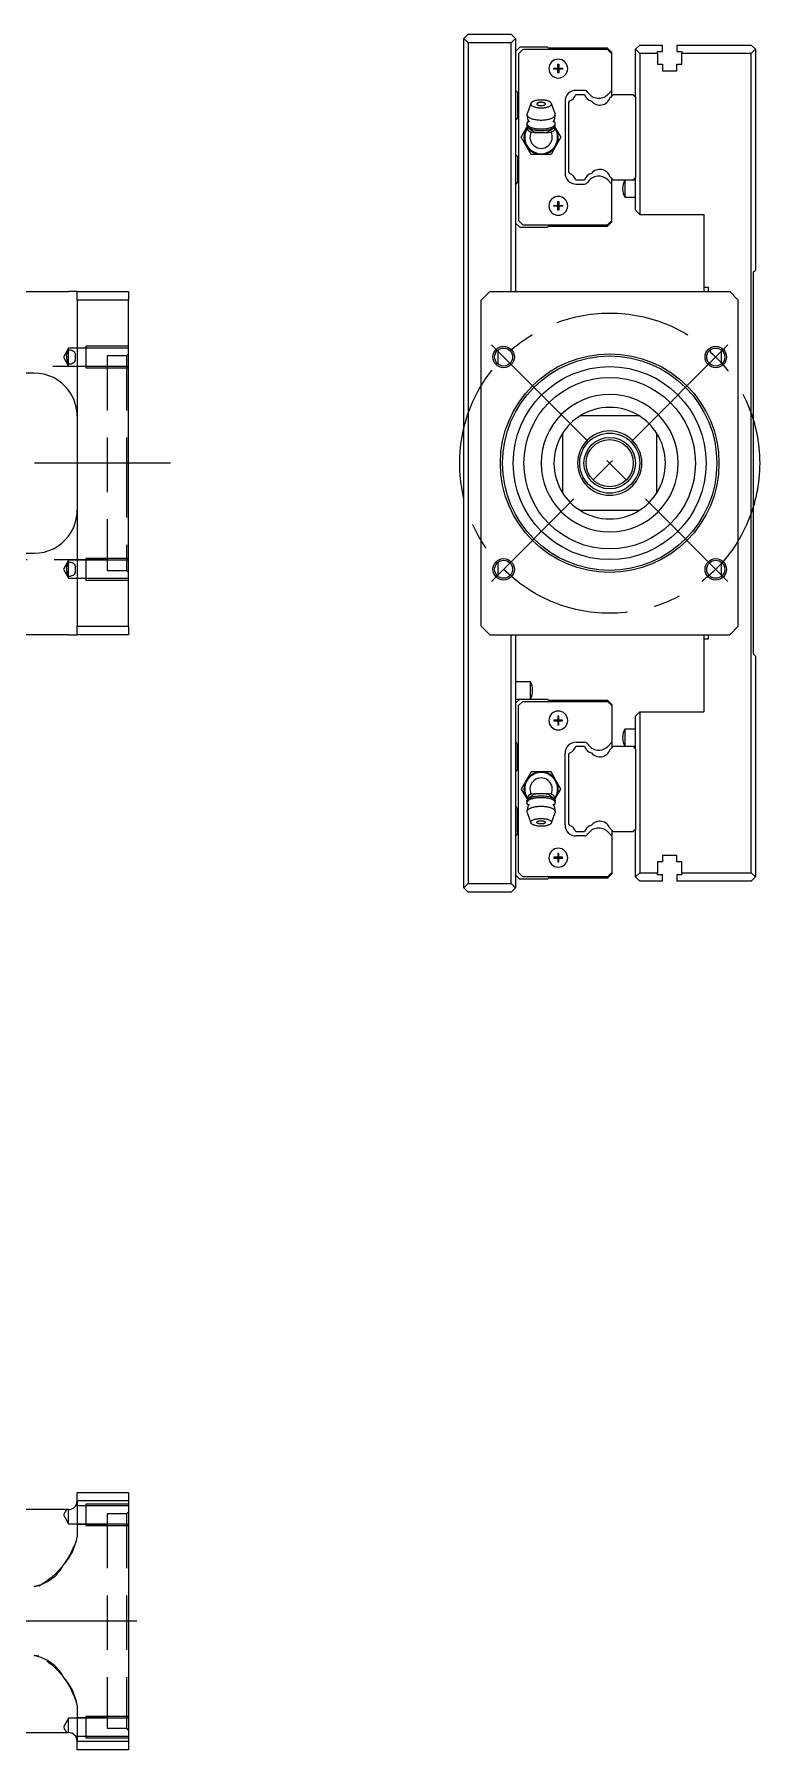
# Model space of a CAD drawing. Extents: x -11 to 1025, y -330 to 120.
# Drawn here: x 855.5 to 1024.8, y -300 to 100 of the extents above; entities that cross this region are included whole.
import ezdxf

# ---------------------------------------------------------------- set-up
doc = ezdxf.new("R2010")
doc.units = 0
doc.linetypes.add('CENTER', pattern=[50.8, 31.75, -6.35, 6.35, -6.35])
doc.linetypes.add('DASHED', pattern=[19.05, 12.7, -6.35])
doc.layers.get('0').update_dxf_attribs({"linetype": 'CONTINUOUS'})
doc.layers.add('CENTER', color=1, linetype='CENTER')

msp = doc.modelspace()

# ---------------------------------------------------------------- linework, layer by layer
at = {"color": 7, "linetype": 'CONTINUOUS'}
for p, q in [((956.76, 100), (955.76, 99)), ((956.76, 100), (966.76, 100)), ((967.76, 99), (966.76, 100)), ((955.76, 99), (956.76, 98)), ((955.76, -99), (955.76, 99)), ((966.76, 98), (956.76, 98)), ((956.76, 98), (956.76, -98)), ((966.76, 98), (967.76, 99)), ((966.76, 40), (966.76, 98)), ((967.76, 99), (967.76, 40)), ((968.76, 97), (967.76, 96)), ((969.46, 96.45), (968.46, 95.45)), ((975.26, 97), (968.76, 97)), ((989.26, 96.45), (969.46, 96.45)), ((975.51, 96.75), (975.26, 97)), ((989.26, 96.75), (975.51, 96.75)), ((990.26, 95.75), (989.26, 96.75)), ((990.26, 95.45), (989.26, 96.45)), ((995.76, 96.5), (996.76, 97.5)), ((995.76, 85.4), (995.76, 96.5)), ((996.76, 95.5), (995.76, 96.5)), ((996.76, 97.5), (1002.06, 97.5)), ((1000.91, 96), (1002.06, 96)), ((1000.91, 95.5), (1000.91, 96)), ((1002.06, 96), (1002.06, 97.5)), ((1005.46, 97.5), (1022.76, 97.5)), ((1005.46, 97.5), (1005.46, 96)), ((1005.46, 96), (1006.61, 96)), ((1006.61, 96), (1006.61, 95.5)), ((1022.76, 97.5), (1023.76, 96.5)), ((1023.76, 96.5), (1022.76, 95.5)), ((1023.76, 96.5), (1023.76, 45)), ((968.46, 95.45), (968.46, 56.55)), ((976.76, 92.1), (977.66, 92.1)), ((976.76, 91.9), (976.76, 92.1)), ((977.66, 92.1), (977.66, 93)), ((977.66, 93), (977.86, 93)), ((977.66, 92.1), (977.76, 92)), ((977.66, 91.9), (977.76, 92)), ((977.86, 92.1), (977.76, 92)), ((977.86, 91.9), (977.76, 92)), ((977.86, 93), (977.86, 92.1)), ((977.86, 92.1), (978.76, 92.1)), ((978.76, 92.1), (978.76, 91.9)), ((990.26, 95.45), (990.26, 95.75)), ((990.26, 86.92), (990.26, 95.45)), ((996.76, 95.5), (996.76, 58)), ((1000.91, 95.5), (996.76, 95.5)), ((1000.91, 95.5), (1000.91, 93)), ((1000.91, 93), (1002.06, 93)), ((1002.06, 93), (1002.06, 91.5)), ((1005.46, 91.5), (1005.46, 93)), ((1005.46, 93), (1006.61, 93)), ((1006.61, 93), (1006.61, 95.5)), ((1022.76, 95.5), (1006.61, 95.5)), ((1022.76, -95.5), (1022.76, 95.5)), ((977.66, 91.9), (976.76, 91.9)), ((977.66, 91), (977.66, 91.9)), ((977.86, 91), (977.66, 91)), ((978.76, 91.9), (977.86, 91.9)), ((977.86, 91.9), (977.86, 91)), ((1002.06, 91.5), (1005.46, 91.5)), ((967.76, 87), (968.26, 86.5)), ((968.26, 86.5), (968.26, 80.5)), ((971.45, 84.02), (971.41, 83.95)), ((971.51, 84.08), (971.45, 84.02)), ((971.57, 84.14), (971.51, 84.08)), ((971.65, 84.2), (971.57, 84.14)), ((971.74, 84.25), (971.65, 84.2)), ((971.83, 84.31), (971.74, 84.25)), ((971.94, 84.36), (971.83, 84.31)), ((972.06, 84.41), (971.94, 84.36)), ((972.18, 84.45), (972.06, 84.41)), ((972.32, 84.49), (972.18, 84.45)), ((972.46, 84.53), (972.32, 84.49)), ((972.61, 84.57), (972.46, 84.53)), ((972.76, 84.6), (972.61, 84.57)), ((972.92, 84.62), (972.76, 84.6)), ((973.08, 84.64), (972.92, 84.62)), ((972.99, 84.01), (972.94, 83.98)), ((973.05, 84.03), (972.99, 84.01)), ((973.12, 84.05), (973.05, 84.03)), ((973.25, 84.66), (973.08, 84.64)), ((973.19, 84.07), (973.12, 84.05)), ((973.26, 84.09), (973.19, 84.07)), ((973.42, 84.67), (973.25, 84.66)), ((973.34, 84.11), (973.26, 84.09)), ((973.42, 84.12), (973.34, 84.11)), ((973.59, 84.68), (973.42, 84.67)), ((973.5, 84.13), (973.42, 84.12)), ((973.59, 84.14), (973.5, 84.13)), ((973.76, 84.68), (973.59, 84.68)), ((973.67, 84.14), (973.59, 84.14)), ((973.76, 84.14), (973.67, 84.14)), ((973.93, 84.68), (973.76, 84.68)), ((973.85, 84.14), (973.76, 84.14)), ((973.93, 84.14), (973.85, 84.14)), ((974.1, 84.67), (973.93, 84.68)), ((974.02, 84.13), (973.93, 84.14)), ((974.1, 84.12), (974.02, 84.13)), ((974.27, 84.66), (974.1, 84.67)), ((974.18, 84.11), (974.1, 84.12)), ((974.26, 84.09), (974.18, 84.11)), ((974.33, 84.07), (974.26, 84.09)), ((974.44, 84.64), (974.27, 84.66)), ((974.4, 84.05), (974.33, 84.07)), ((974.47, 84.03), (974.4, 84.05)), ((974.6, 84.62), (974.44, 84.64)), ((974.53, 84.01), (974.47, 84.03)), ((974.58, 83.98), (974.53, 84.01)), ((974.76, 84.6), (974.6, 84.62)), ((974.91, 84.57), (974.76, 84.6)), ((975.06, 84.53), (974.91, 84.57)), ((975.2, 84.49), (975.06, 84.53)), ((975.34, 84.45), (975.2, 84.49)), ((975.46, 84.41), (975.34, 84.45)), ((975.58, 84.36), (975.46, 84.41)), ((975.69, 84.31), (975.58, 84.36)), ((975.78, 84.25), (975.69, 84.31)), ((975.87, 84.2), (975.78, 84.25)), ((975.95, 84.14), (975.87, 84.2)), ((976.01, 84.08), (975.95, 84.14)), ((976.07, 84.02), (976.01, 84.08)), ((976.11, 83.95), (976.07, 84.02)), ((979.33, 84.33), (979.33, 67.67)), ((980.26, 84.2), (980.42, 84.48)), ((980.26, 67.8), (980.26, 84.2)), ((981.82, 86), (983.9, 86)), ((983.84, 86.93), (981.93, 86.93)), ((990.26, 86.92), (989.3, 85.95)), ((989.81, 85.15), (990.26, 85.6)), ((990.26, 85.6), (990.26, 86.92)), ((990.26, 85.6), (990.66, 86)), ((990.66, 86), (995.16, 86)), ((995.16, 86), (995.76, 85.4)), ((995.76, 85.4), (995.76, 66.6)), ((968.26, 80.5), (967.76, 80)), ((970.49, 81.44), (970.46, 81.27)), ((970.46, 81.27), (970.47, 81.17)), ((970.47, 81.17), (970.5, 81.07)), ((971.38, 83.89), (970.49, 81.44)), ((970.5, 81.07), (970.55, 80.97)), ((970.55, 80.97), (970.62, 80.88)), ((970.62, 80.88), (970.71, 80.78)), ((970.71, 80.78), (970.82, 80.69)), ((970.82, 80.69), (970.95, 80.61)), ((970.95, 80.61), (971.09, 80.52)), ((971.09, 80.52), (971.25, 80.45)), ((971.25, 80.45), (971.43, 80.37)), ((971.38, 83.89), (971.36, 83.81)), ((971.36, 83.81), (971.36, 83.73)), ((971.36, 83.73), (971.38, 83.65)), ((971.41, 83.95), (971.38, 83.89)), ((971.38, 83.65), (971.41, 83.58)), ((971.41, 83.58), (971.46, 83.5)), ((971.43, 80.37), (971.62, 80.31)), ((971.46, 83.5), (971.53, 83.42)), ((971.53, 83.42), (971.61, 83.35)), ((971.61, 83.35), (971.71, 83.28)), ((971.62, 80.31), (971.82, 80.24)), ((971.71, 83.28), (971.82, 83.22)), ((971.82, 83.22), (971.95, 83.16)), ((971.82, 80.24), (972.04, 80.19)), ((971.95, 83.16), (972.09, 83.1)), ((972.04, 80.19), (972.26, 80.14)), ((972.09, 83.1), (972.24, 83.05)), ((972.24, 83.05), (972.41, 83)), ((972.26, 80.14), (972.5, 80.1)), ((972.41, 83), (972.58, 82.96)), ((972.5, 80.1), (972.74, 80.07)), ((972.58, 82.96), (972.77, 82.92)), ((972.74, 80.07), (972.99, 80.04)), ((972.78, 83.83), (972.76, 83.79)), ((972.76, 83.79), (972.76, 83.76)), ((972.76, 83.76), (972.76, 83.73)), ((972.76, 83.73), (972.78, 83.69)), ((972.77, 82.92), (972.96, 82.9)), ((972.79, 83.86), (972.78, 83.83)), ((972.78, 83.69), (972.79, 83.66)), ((972.82, 83.89), (972.79, 83.86)), ((972.79, 83.66), (972.82, 83.63)), ((972.85, 83.92), (972.82, 83.89)), ((972.82, 83.63), (972.85, 83.6)), ((972.89, 83.95), (972.85, 83.92)), ((972.85, 83.6), (972.89, 83.57)), ((972.94, 83.98), (972.89, 83.95)), ((972.89, 83.57), (972.94, 83.54)), ((972.94, 83.54), (972.99, 83.51)), ((972.96, 82.9), (973.15, 82.87)), ((972.99, 83.51), (973.05, 83.49)), ((972.99, 80.04), (973.24, 80.02)), ((973.05, 83.49), (973.12, 83.47)), ((973.12, 83.47), (973.19, 83.45)), ((973.15, 82.87), (973.35, 82.86)), ((973.19, 83.45), (973.26, 83.43)), ((973.24, 80.02), (973.5, 80.01)), ((973.26, 83.43), (973.34, 83.41)), ((973.34, 83.41), (973.42, 83.4)), ((973.35, 82.86), (973.56, 82.85)), ((973.42, 83.4), (973.5, 83.39)), ((973.5, 83.39), (973.59, 83.38)), ((973.5, 80.01), (973.76, 80)), ((973.56, 82.85), (973.76, 82.84)), ((973.59, 83.38), (973.67, 83.38)), ((973.67, 83.38), (973.76, 83.38)), ((973.76, 83.38), (973.85, 83.38)), ((973.76, 82.84), (973.96, 82.85)), ((973.76, 80), (974.02, 80.01)), ((973.85, 83.38), (973.93, 83.38)), ((973.93, 83.38), (974.02, 83.39)), ((973.96, 82.85), (974.17, 82.86)), ((974.02, 83.39), (974.1, 83.4)), ((974.02, 80.01), (974.28, 80.02)), ((974.1, 83.4), (974.18, 83.41)), ((974.17, 82.86), (974.37, 82.87)), ((974.18, 83.41), (974.26, 83.43)), ((974.26, 83.43), (974.33, 83.45)), ((974.28, 80.02), (974.53, 80.04)), ((974.33, 83.45), (974.4, 83.47)), ((974.37, 82.87), (974.56, 82.9)), ((974.4, 83.47), (974.47, 83.49)), ((974.47, 83.49), (974.53, 83.51)), ((974.53, 83.51), (974.58, 83.54)), ((974.53, 80.04), (974.78, 80.07)), ((974.56, 82.9), (974.75, 82.92)), ((974.63, 83.95), (974.58, 83.98)), ((974.58, 83.54), (974.63, 83.57)), ((974.67, 83.92), (974.63, 83.95)), ((974.63, 83.57), (974.67, 83.6)), ((974.7, 83.89), (974.67, 83.92)), ((974.67, 83.6), (974.7, 83.63)), ((974.73, 83.86), (974.7, 83.89)), ((974.7, 83.63), (974.73, 83.66)), ((974.74, 83.83), (974.73, 83.86)), ((974.73, 83.66), (974.74, 83.69)), ((974.76, 83.79), (974.74, 83.83)), ((974.74, 83.69), (974.76, 83.73)), ((974.75, 82.92), (974.94, 82.96)), ((974.76, 83.76), (974.76, 83.79)), ((974.76, 83.73), (974.76, 83.76)), ((974.78, 80.07), (975.02, 80.1)), ((974.94, 82.96), (975.11, 83)), ((975.02, 80.1), (975.26, 80.14)), ((975.11, 83), (975.28, 83.05)), ((975.26, 80.14), (975.48, 80.19)), ((975.28, 83.05), (975.43, 83.1)), ((975.43, 83.1), (975.57, 83.16)), ((975.48, 80.19), (975.7, 80.24)), ((975.57, 83.16), (975.7, 83.22)), ((975.7, 83.22), (975.81, 83.28)), ((975.7, 80.24), (975.9, 80.31)), ((975.81, 83.28), (975.91, 83.35)), ((975.9, 80.31), (976.09, 80.37)), ((975.91, 83.35), (975.99, 83.42)), ((975.99, 83.42), (976.06, 83.5)), ((976.06, 83.5), (976.11, 83.58)), ((976.09, 80.37), (976.27, 80.45)), ((976.14, 83.89), (976.11, 83.95)), ((976.11, 83.58), (976.14, 83.65)), ((976.16, 83.81), (976.14, 83.89)), ((977.03, 81.44), (976.14, 83.89)), ((976.14, 83.65), (976.16, 83.73)), ((976.16, 83.73), (976.16, 83.81)), ((976.27, 80.45), (976.43, 80.52)), ((976.43, 80.52), (976.57, 80.61)), ((976.57, 80.61), (976.7, 80.69)), ((976.7, 80.69), (976.81, 80.78)), ((976.81, 80.78), (976.9, 80.88)), ((976.9, 80.88), (976.97, 80.97)), ((976.97, 80.97), (977.02, 81.07)), ((977.02, 81.07), (977.05, 81.17)), ((977.06, 81.27), (977.03, 81.44)), ((977.05, 81.17), (977.06, 81.27)), ((969.14, 76), (970.3, 78)), ((970.3, 74), (969.14, 76)), ((970.3, 78), (970.58, 78.49)), ((970.48, 79.33), (970.46, 79.26)), ((970.46, 79.26), (970.46, 79.19)), ((970.46, 79.19), (970.47, 79.09)), ((970.46, 79.19), (970.46, 78.82)), ((970.46, 78.82), (970.46, 78.75)), ((970.46, 78.75), (970.48, 78.69)), ((970.47, 79.09), (970.5, 78.99)), ((970.5, 79.39), (970.48, 79.33)), ((970.48, 78.69), (970.5, 78.62)), ((970.53, 79.46), (970.5, 79.39)), ((970.5, 78.99), (970.55, 78.9)), ((970.5, 78.62), (970.53, 78.55)), ((970.58, 79.52), (970.53, 79.46)), ((970.53, 78.55), (970.58, 78.49)), ((970.55, 78.9), (970.62, 78.8)), ((970.63, 79.59), (970.58, 79.52)), ((970.58, 78.49), (970.63, 78.42)), ((970.62, 78.8), (970.71, 78.71)), ((970.69, 79.65), (970.63, 79.59)), ((970.63, 78.42), (970.69, 78.36)), ((970.67, 77.98), (970.68, 78.05)), ((970.67, 77.91), (970.67, 77.98)), ((970.68, 77.84), (970.67, 77.91)), ((970.68, 78.05), (970.7, 78.12)), ((970.69, 77.78), (970.68, 77.84)), ((970.76, 79.71), (970.69, 79.65)), ((970.69, 78.36), (970.76, 78.3)), ((970.7, 77.72), (970.69, 77.78)), ((970.7, 78.12), (970.72, 78.2)), ((970.73, 77.66), (970.7, 77.72)), ((970.71, 78.71), (970.82, 78.62)), ((970.72, 78.2), (970.75, 78.27)), ((970.76, 77.61), (970.73, 77.66)), ((970.75, 78.27), (970.75, 78.28)), ((970.82, 79.77), (970.76, 79.71)), ((970.76, 78.3), (970.88, 78.21)), ((970.76, 78.3), (971.75, 77.46)), ((970.79, 77.55), (970.76, 77.61)), ((970.84, 77.5), (970.79, 77.55)), ((970.82, 78.62), (970.95, 78.53)), ((970.88, 77.46), (970.84, 77.5)), ((970.88, 78.21), (971.02, 78.12)), ((970.94, 77.41), (970.88, 77.46)), ((971, 77.36), (970.94, 77.41)), ((970.95, 78.53), (971.09, 78.45)), ((971.08, 77.32), (971, 77.36)), ((971.02, 78.12), (971.18, 78.03)), ((971.16, 77.28), (971.08, 77.32)), ((971.09, 78.45), (971.25, 78.37)), ((971.25, 77.24), (971.16, 77.28)), ((971.18, 78.03), (971.35, 77.96)), ((971.25, 78.37), (971.43, 78.3)), ((971.35, 77.21), (971.25, 77.24)), ((971.35, 77.96), (971.55, 77.88)), ((971.44, 77.18), (971.35, 77.21)), ((971.43, 78.3), (971.62, 78.23)), ((971.55, 77.88), (971.75, 77.82)), ((971.62, 78.23), (971.82, 78.17)), ((971.75, 77.82), (971.97, 77.76)), ((971.92, 77.35), (971.75, 77.46)), ((971.82, 78.17), (972.04, 78.11)), ((972.12, 77.27), (971.92, 77.35)), ((971.97, 77.76), (972.21, 77.71)), ((972.04, 78.11), (972.26, 78.07)), ((972.21, 77.71), (972.45, 77.66)), ((972.26, 78.07), (972.5, 78.02)), ((972.45, 77.66), (972.7, 77.63)), ((972.5, 78.02), (972.74, 77.99)), ((972.7, 77.63), (972.96, 77.6)), ((972.74, 77.99), (972.99, 77.96)), ((972.96, 77.6), (973.22, 77.58)), ((972.99, 77.96), (973.24, 77.94)), ((973.22, 77.58), (973.49, 77.56)), ((973.24, 77.94), (973.5, 77.93)), ((973.49, 77.56), (973.76, 77.56)), ((973.5, 77.93), (973.76, 77.93)), ((973.76, 77.93), (974.02, 77.93)), ((973.76, 77.56), (974.03, 77.56)), ((974.02, 77.93), (974.28, 77.94)), ((974.03, 77.56), (974.3, 77.58)), ((974.28, 77.94), (974.53, 77.96)), ((974.3, 77.58), (974.56, 77.6)), ((974.53, 77.96), (974.78, 77.99)), ((974.56, 77.6), (974.82, 77.63)), ((974.78, 77.99), (975.02, 78.02)), ((974.82, 77.63), (975.07, 77.66)), ((975.02, 78.02), (975.26, 78.07)), ((975.07, 77.66), (975.31, 77.71)), ((975.26, 78.07), (975.48, 78.11)), ((975.31, 77.71), (975.55, 77.76)), ((975.54, 77.32), (975.33, 77.25)), ((975.48, 78.11), (975.7, 78.17)), ((975.77, 77.46), (975.54, 77.32)), ((975.55, 77.76), (975.77, 77.82)), ((975.7, 78.17), (975.9, 78.23)), ((975.77, 77.46), (976.76, 78.3)), ((975.77, 77.82), (975.97, 77.88)), ((975.9, 78.23), (976.09, 78.3)), ((975.97, 77.88), (976.17, 77.96)), ((976.17, 77.21), (976.08, 77.18)), ((976.09, 78.3), (976.27, 78.37)), ((976.17, 77.96), (976.34, 78.03)), ((976.27, 77.24), (976.17, 77.21)), ((976.27, 78.37), (976.43, 78.45)), ((976.36, 77.28), (976.27, 77.24)), ((976.34, 78.03), (976.5, 78.12)), ((976.44, 77.32), (976.36, 77.28)), ((976.43, 78.45), (976.57, 78.53)), ((976.51, 77.36), (976.44, 77.32)), ((976.5, 78.12), (976.64, 78.21)), ((976.58, 77.41), (976.51, 77.36)), ((976.57, 78.53), (976.7, 78.62)), ((976.64, 77.46), (976.58, 77.41)), ((976.64, 78.21), (976.76, 78.3)), ((976.68, 77.5), (976.64, 77.46)), ((976.73, 77.55), (976.68, 77.5)), ((976.76, 79.71), (976.7, 79.77)), ((976.7, 78.62), (976.81, 78.71)), ((976.76, 77.61), (976.73, 77.55)), ((976.83, 79.65), (976.76, 79.71)), ((976.76, 78.3), (976.83, 78.36)), ((976.79, 77.66), (976.76, 77.61)), ((976.77, 78.28), (976.77, 78.27)), ((976.77, 78.27), (976.8, 78.2)), ((976.82, 77.72), (976.79, 77.66)), ((976.8, 78.2), (976.82, 78.12)), ((976.81, 78.71), (976.9, 78.8)), ((976.82, 78.12), (976.84, 78.05)), ((976.83, 77.78), (976.82, 77.72)), ((976.89, 79.59), (976.83, 79.65)), ((976.83, 78.36), (976.89, 78.42)), ((976.84, 77.84), (976.83, 77.78)), ((976.84, 78.05), (976.85, 77.98)), ((976.85, 77.91), (976.84, 77.84)), ((976.85, 77.98), (976.85, 77.91)), ((976.94, 79.52), (976.89, 79.59)), ((976.89, 78.42), (976.94, 78.49)), ((976.9, 78.8), (976.97, 78.9)), ((976.99, 79.46), (976.94, 79.52)), ((976.94, 78.49), (976.99, 78.55)), ((976.94, 78.49), (977.22, 78)), ((976.97, 78.9), (977.02, 78.99)), ((977.02, 79.39), (976.99, 79.46)), ((976.99, 78.55), (977.02, 78.62)), ((977.04, 79.33), (977.02, 79.39)), ((977.02, 78.99), (977.05, 79.09)), ((977.02, 78.62), (977.04, 78.69)), ((977.06, 79.26), (977.04, 79.33)), ((977.04, 78.69), (977.06, 78.75)), ((977.05, 79.09), (977.06, 79.19)), ((977.06, 79.19), (977.06, 79.26)), ((977.06, 78.82), (977.06, 79.19)), ((977.06, 78.75), (977.06, 78.82)), ((977.22, 78), (978.38, 76)), ((978.38, 76), (977.22, 74)), ((971.45, 72), (970.3, 74)), ((973.76, 72), (971.45, 72)), ((976.07, 72), (973.76, 72)), ((977.22, 74), (976.07, 72)), ((967.76, 72), (968.26, 71.5)), ((968.26, 71.5), (968.26, 65.5)), ((968.26, 65.5), (967.76, 65)), ((980.42, 67.52), (980.26, 67.8)), ((983.9, 66), (981.82, 66)), ((981.93, 65.07), (983.84, 65.07)), ((989.3, 66.05), (990.26, 65.08)), ((990.66, 66), (989.81, 66.85)), ((990.26, 65.08), (990.26, 66.4)), ((990.26, 56.55), (990.26, 65.08)), ((995.16, 66), (990.66, 66)), ((992.76, 64.06), (992.76, 63.94)), ((993.26, 66), (993.26, 62)), ((995.76, 66.6), (995.16, 66)), ((995.76, 66), (995.16, 66)), ((995.76, 59), (995.76, 66.6)), ((976.76, 60.1), (977.66, 60.1)), ((976.76, 59.9), (976.76, 60.1)), ((977.66, 60.1), (977.66, 61)), ((977.66, 61), (977.86, 61)), ((977.66, 60.1), (977.76, 60)), ((977.66, 59.9), (977.76, 60)), ((977.86, 60.1), (977.76, 60)), ((977.86, 59.9), (977.76, 60)), ((977.86, 61), (977.86, 60.1)), ((977.86, 60.1), (978.76, 60.1)), ((978.76, 60.1), (978.76, 59.9)), ((993.26, 62), (995.76, 62)), ((968.46, 56.55), (969.46, 55.55)), ((977.66, 59.9), (976.76, 59.9)), ((977.66, 59), (977.66, 59.9)), ((977.86, 59), (977.66, 59)), ((977.86, 59.9), (977.86, 59)), ((978.76, 59.9), (977.86, 59.9)), ((989.26, 55.55), (990.26, 56.55)), ((989.26, 55.25), (990.26, 56.25)), ((990.26, 56.25), (990.26, 56.55)), ((995.76, 59), (996.76, 58)), ((996.76, 58), (1011.76, 58)), ((1011.76, 58), (1011.76, 41)), ((967.76, 56), (968.76, 55)), ((968.76, 55), (975.26, 55)), ((969.46, 55.55), (989.26, 55.55)), ((975.26, 55), (975.51, 55.25)), ((975.51, 55.25), (989.26, 55.25)), ((1023.26, 44.5), (1023.76, 45)), ((1023.26, 44.5), (1023.26, -44.5)), ((830, 40), (863.5, 40)), ((865.5, 40), (863.5, 40)), ((865.5, 38), (865.5, 40)), ((865.5, 40), (877.5, 40)), ((877.5, 40), (877.5, 38)), ((961.76, 40), (959.76, 38)), ((961.76, 40), (1017.76, 40)), ((1011.76, 41), (1011.76, 40)), ((1011.76, 41), (1012.76, 41)), ((1012.76, 41), (1012.76, 40)), ((1019.76, 38), (1017.76, 40)), ((865.5, 38), (865.5, -38)), ((877.5, 38), (865.5, 38)), ((877.5, -38), (877.5, 38)), ((959.76, -38), (959.76, 38)), ((1019.76, -38), (1019.76, 38)), ((863.03, 25.03), (863.11, 25.42)), ((863.11, 25.42), (863.23, 25.8)), ((863.23, 25.8), (863.38, 26.17)), ((863.38, 26.17), (863.5, 26.44)), ((863.5, 26.44), (863.76, 26.42)), ((863.5, 23.06), (863.5, 26.44)), ((863.76, 26.42), (864.01, 26.38)), ((864.01, 26.38), (864.25, 26.32)), ((864.25, 26.32), (864.47, 26.21)), ((864.47, 26.21), (864.66, 26.09)), ((864.66, 26.09), (864.81, 25.92)), ((864.81, 25.92), (864.93, 25.74)), ((864.93, 25.74), (865.02, 25.53)), ((865.04, 24.02), (864.94, 23.78)), ((865.02, 25.53), (865.08, 25.3)), ((963.76, 23.06), (963.76, 26.44)), ((1015.76, 26.44), (1015.76, 23.06)), ((855.5, 21), (815, 21)), ((863.58, 23.06), (863.5, 23.06)), ((863.82, 23.08), (863.58, 23.06)), ((864.03, 23.12), (863.82, 23.08)), ((864.26, 23.18), (864.03, 23.12)), ((864.46, 23.28), (864.26, 23.18)), ((864.65, 23.41), (864.46, 23.28)), ((864.81, 23.57), (864.65, 23.41)), ((864.94, 23.78), (864.81, 23.57)), ((996.69, 11), (982.83, 11)), ((978.76, 6.93), (978.76, -6.93)), ((1000.76, -6.93), (1000.76, 6.93)), ((982.83, -11), (996.69, -11)), ((815, -21), (855.5, -21)), ((863.11, -24.08), (863.23, -23.7)), ((863.23, -23.7), (863.38, -23.33)), ((863.38, -23.33), (863.5, -23.06)), ((863.5, -23.06), (863.76, -23.07)), ((863.5, -26.44), (863.5, -23.06)), ((863.76, -23.07), (864.01, -23.11)), ((864.01, -23.11), (864.25, -23.18)), ((864.25, -23.18), (864.47, -23.28)), ((864.47, -23.28), (864.66, -23.41)), ((864.66, -23.41), (864.81, -23.58)), ((864.81, -23.58), (864.93, -23.76)), ((864.93, -23.76), (865.02, -23.96)), ((865.02, -23.96), (865.08, -24.2)), ((963.76, -26.44), (963.76, -23.06)), ((1015.76, -23.06), (1015.76, -26.44)), ((863.03, -24.47), (863.11, -24.08)), ((863.58, -26.43), (863.5, -26.44)), ((863.82, -26.42), (863.58, -26.43)), ((864.03, -26.38), (863.82, -26.42)), ((864.26, -26.31), (864.03, -26.38)), ((864.46, -26.22), (864.26, -26.31)), ((864.65, -26.09), (864.46, -26.22)), ((864.81, -25.93), (864.65, -26.09)), ((864.94, -25.71), (864.81, -25.93)), ((865.04, -25.47), (864.94, -25.71)), ((865.5, -40), (865.5, -38)), ((865.5, -38), (877.5, -38)), ((877.5, -38), (877.5, -40)), ((959.76, -38), (961.76, -40)), ((1017.76, -40), (1019.76, -38)), ((863.5, -40), (830, -40)), ((863.5, -40), (865.5, -40)), ((877.5, -40), (865.5, -40)), ((961.76, -40), (1017.76, -40)), ((966.76, -98), (966.76, -40)), ((967.76, -40), (967.76, -99)), ((1011.76, -40), (1011.76, -41)), ((1011.76, -41), (1012.76, -41)), ((1011.76, -41), (1011.76, -58)), ((1012.76, -40), (1012.76, -41)), ((1023.76, -45), (1023.26, -44.5)), ((1023.76, -45), (1023.76, -96.5)), ((971.26, -51), (967.76, -51)), ((971.26, -53), (971.26, -51)), ((967.76, -55), (968.76, -55)), ((967.76, -56), (968.76, -55)), ((968.46, -56.55), (969.46, -55.55)), ((968.76, -55), (975.26, -55)), ((969.46, -55.55), (989.26, -55.55)), ((971.26, -55), (971.26, -53)), ((971.76, -53.06), (971.76, -52.94)), ((975.26, -55), (975.51, -55.25)), ((975.51, -55.25), (989.26, -55.25)), ((989.26, -55.25), (990.26, -56.25)), ((989.26, -55.55), (990.26, -56.55)), ((968.46, -95.45), (968.46, -56.55)), ((977.66, -59.9), (976.76, -59.9)), ((976.76, -59.9), (976.76, -60.1)), ((977.66, -59), (977.66, -59.9)), ((977.86, -59), (977.66, -59)), ((977.66, -59.9), (977.76, -60)), ((977.86, -59.9), (977.76, -60)), ((977.86, -59.9), (977.86, -59)), ((978.76, -59.9), (977.86, -59.9)), ((978.76, -60.1), (978.76, -59.9)), ((990.26, -56.25), (990.26, -56.55)), ((990.26, -56.55), (990.26, -65.08)), ((996.76, -58), (995.76, -59)), ((995.76, -66.6), (995.76, -59)), ((996.76, -58), (1011.76, -58)), ((996.76, -58), (996.76, -95.5)), ((976.76, -60.1), (977.66, -60.1)), ((977.66, -60.1), (977.76, -60)), ((977.66, -60.1), (977.66, -61)), ((977.66, -61), (977.86, -61)), ((977.86, -60.1), (977.76, -60)), ((977.86, -61), (977.86, -60.1)), ((977.86, -60.1), (978.76, -60.1)), ((992.76, -63.94), (992.76, -64.06)), ((995.76, -62), (993.26, -62)), ((993.26, -62), (993.26, -66)), ((968.26, -65.5), (967.76, -65)), ((968.26, -71.5), (968.26, -65.5)), ((979.33, -84.33), (979.33, -67.67)), ((980.26, -67.8), (980.42, -67.52)), ((980.26, -84.2), (980.26, -67.8)), ((981.82, -66), (983.9, -66)), ((981.93, -65.07), (983.84, -65.07)), ((989.3, -66.05), (990.26, -65.08)), ((989.81, -66.85), (990.26, -66.4)), ((990.26, -65.08), (990.26, -66.4)), ((990.26, -66.4), (990.66, -66)), ((990.66, -66), (995.16, -66)), ((995.16, -66), (995.76, -66)), ((995.16, -66), (995.76, -66.6)), ((995.76, -66.6), (995.76, -85.4)), ((967.76, -72), (968.26, -71.5)), ((970.3, -74), (969.14, -76)), ((971.45, -72), (970.3, -74)), ((973.76, -72), (971.45, -72)), ((976.07, -72), (973.76, -72)), ((977.22, -74), (976.07, -72)), ((978.38, -76), (977.22, -74)), ((968.26, -80.5), (967.76, -80)), ((969.14, -76), (970.3, -78)), ((970.3, -78), (970.58, -78.49)), ((970.46, -78.75), (970.48, -78.69)), ((970.46, -78.82), (970.46, -78.75)), ((970.46, -78.82), (970.46, -79.19)), ((970.46, -79.19), (970.47, -79.09)), ((970.46, -79.26), (970.46, -79.19)), ((970.48, -79.33), (970.46, -79.26)), ((970.47, -79.09), (970.5, -78.99)), ((970.48, -78.69), (970.5, -78.62)), ((970.5, -79.39), (970.48, -79.33)), ((970.5, -78.62), (970.53, -78.55)), ((970.5, -78.99), (970.55, -78.9)), ((970.53, -79.46), (970.5, -79.39)), ((970.53, -78.55), (970.58, -78.49)), ((970.58, -79.52), (970.53, -79.46)), ((970.55, -78.9), (970.62, -78.8)), ((970.58, -78.49), (970.63, -78.42)), ((970.63, -79.59), (970.58, -79.52)), ((970.62, -78.8), (970.71, -78.71)), ((970.63, -78.42), (970.69, -78.36)), ((970.69, -79.65), (970.63, -79.59)), ((970.68, -77.85), (970.67, -77.91)), ((970.67, -77.91), (970.67, -77.98)), ((970.67, -77.98), (970.68, -78.05)), ((970.69, -77.78), (970.68, -77.85)), ((970.68, -78.05), (970.7, -78.12)), ((970.7, -77.72), (970.69, -77.78)), ((970.69, -78.36), (970.76, -78.3)), ((970.76, -79.71), (970.69, -79.65)), ((970.73, -77.66), (970.7, -77.72)), ((970.7, -78.12), (970.72, -78.2)), ((970.71, -78.71), (970.82, -78.62)), ((970.72, -78.2), (970.75, -78.27)), ((970.76, -77.61), (970.73, -77.66)), ((970.75, -78.27), (970.76, -78.29)), ((971.75, -77.46), (970.76, -78.3)), ((970.79, -77.55), (970.76, -77.61)), ((970.76, -78.3), (970.88, -78.21)), ((970.76, -79.71), (970.82, -79.77)), ((970.83, -77.5), (970.79, -77.55)), ((970.82, -78.62), (970.95, -78.53)), ((970.88, -77.46), (970.83, -77.5)), ((970.94, -77.41), (970.88, -77.46)), ((970.88, -78.21), (971.02, -78.12)), ((971, -77.36), (970.94, -77.41)), ((970.95, -78.53), (971.09, -78.45)), ((971.08, -77.32), (971, -77.36)), ((971.02, -78.12), (971.18, -78.03)), ((971.16, -77.28), (971.08, -77.32)), ((971.09, -78.45), (971.25, -78.37)), ((971.25, -77.24), (971.16, -77.28)), ((971.18, -78.03), (971.35, -77.96)), ((971.34, -77.21), (971.25, -77.24)), ((971.25, -78.37), (971.43, -78.3)), ((971.44, -77.18), (971.34, -77.21)), ((971.35, -77.96), (971.55, -77.88)), ((971.43, -78.3), (971.62, -78.23)), ((971.55, -77.88), (971.75, -77.82)), ((971.62, -78.23), (971.82, -78.17)), ((971.87, -77.38), (971.75, -77.46)), ((971.75, -77.82), (971.97, -77.76)), ((971.82, -78.17), (972.04, -78.11)), ((972.06, -77.29), (971.87, -77.38)), ((971.97, -77.76), (972.21, -77.71)), ((972.04, -78.11), (972.26, -78.07)), ((972.21, -77.71), (972.45, -77.66)), ((972.26, -78.07), (972.5, -78.02)), ((972.45, -77.66), (972.7, -77.63)), ((972.5, -78.02), (972.74, -77.99)), ((972.7, -77.63), (972.96, -77.6)), ((972.74, -77.99), (972.99, -77.96)), ((972.96, -77.6), (973.22, -77.58)), ((972.99, -77.96), (973.24, -77.94)), ((973.22, -77.58), (973.49, -77.56)), ((973.24, -77.94), (973.5, -77.93)), ((973.49, -77.56), (973.76, -77.56)), ((973.5, -77.93), (973.76, -77.93)), ((973.76, -77.56), (974.03, -77.56)), ((973.76, -77.93), (974.02, -77.93)), ((974.02, -77.93), (974.28, -77.94)), ((974.03, -77.56), (974.3, -77.58)), ((974.28, -77.94), (974.53, -77.96)), ((974.3, -77.58), (974.56, -77.6)), ((974.53, -77.96), (974.78, -77.99)), ((974.56, -77.6), (974.82, -77.63)), ((974.78, -77.99), (975.02, -78.02)), ((974.82, -77.63), (975.07, -77.66)), ((975.02, -78.02), (975.26, -78.07)), ((975.07, -77.66), (975.31, -77.71)), ((975.26, -78.07), (975.48, -78.11)), ((975.31, -77.71), (975.55, -77.76)), ((975.59, -77.34), (975.36, -77.26)), ((975.48, -78.11), (975.7, -78.17)), ((975.55, -77.76), (975.77, -77.82)), ((975.77, -77.46), (975.59, -77.34)), ((975.7, -78.17), (975.9, -78.23)), ((976.76, -78.3), (975.77, -77.46)), ((975.77, -77.82), (975.97, -77.88)), ((975.9, -78.23), (976.09, -78.3)), ((975.97, -77.88), (976.17, -77.96)), ((976.18, -77.21), (976.08, -77.18)), ((976.09, -78.3), (976.27, -78.37)), ((976.17, -77.96), (976.34, -78.03)), ((976.27, -77.24), (976.18, -77.21)), ((976.36, -77.28), (976.27, -77.24)), ((976.27, -78.37), (976.43, -78.45)), ((976.34, -78.03), (976.5, -78.12)), ((976.44, -77.32), (976.36, -77.28)), ((976.43, -78.45), (976.57, -78.53)), ((976.52, -77.36), (976.44, -77.32)), ((976.5, -78.12), (976.64, -78.21)), ((976.58, -77.41), (976.52, -77.36)), ((976.57, -78.53), (976.7, -78.62)), ((976.64, -77.46), (976.58, -77.41)), ((976.68, -77.5), (976.64, -77.46)), ((976.64, -78.21), (976.76, -78.3)), ((976.73, -77.55), (976.68, -77.5)), ((976.7, -78.62), (976.81, -78.71)), ((976.7, -79.77), (976.76, -79.71)), ((976.76, -77.61), (976.73, -77.55)), ((976.79, -77.66), (976.76, -77.61)), ((976.76, -78.29), (976.77, -78.27)), ((976.76, -78.3), (976.83, -78.36)), ((976.83, -79.65), (976.76, -79.71)), ((976.77, -78.27), (976.8, -78.2)), ((976.82, -77.72), (976.79, -77.66)), ((976.8, -78.2), (976.82, -78.12)), ((976.81, -78.71), (976.9, -78.8)), ((976.83, -77.78), (976.82, -77.72)), ((976.82, -78.12), (976.84, -78.05)), ((976.84, -77.84), (976.83, -77.78)), ((976.83, -78.36), (976.89, -78.42)), ((976.89, -79.59), (976.83, -79.65)), ((976.85, -77.91), (976.84, -77.84)), ((976.84, -78.05), (976.85, -77.98)), ((976.85, -77.98), (976.85, -77.91)), ((976.89, -78.42), (976.94, -78.49)), ((976.94, -79.52), (976.89, -79.59)), ((976.9, -78.8), (976.97, -78.9)), ((976.94, -78.49), (977.22, -78)), ((976.94, -78.49), (976.99, -78.55)), ((976.99, -79.46), (976.94, -79.52)), ((976.97, -78.9), (977.02, -78.99)), ((976.99, -78.55), (977.02, -78.62)), ((977.02, -79.39), (976.99, -79.46)), ((977.02, -78.62), (977.04, -78.69)), ((977.02, -78.99), (977.05, -79.09)), ((977.04, -79.33), (977.02, -79.39)), ((977.04, -78.69), (977.06, -78.75)), ((977.06, -79.26), (977.04, -79.33)), ((977.05, -79.09), (977.06, -79.19)), ((977.06, -78.75), (977.06, -78.82)), ((977.06, -79.19), (977.06, -78.82)), ((977.06, -79.19), (977.06, -79.26)), ((977.22, -78), (978.38, -76)), ((968.26, -86.5), (968.26, -80.5)), ((970.46, -81.27), (970.47, -81.17)), ((970.49, -81.44), (970.46, -81.27)), ((970.47, -81.17), (970.5, -81.07)), ((970.49, -81.44), (971.38, -83.89)), ((970.5, -81.07), (970.55, -80.97)), ((970.55, -80.97), (970.62, -80.88)), ((970.62, -80.88), (970.71, -80.78)), ((970.71, -80.78), (970.82, -80.69)), ((970.82, -80.69), (970.95, -80.61)), ((970.95, -80.61), (971.09, -80.52)), ((971.09, -80.52), (971.25, -80.45)), ((971.25, -80.45), (971.43, -80.37)), ((971.36, -83.73), (971.38, -83.65)), ((971.36, -83.81), (971.36, -83.73)), ((971.38, -83.89), (971.36, -83.81)), ((971.38, -83.65), (971.41, -83.58)), ((971.41, -83.95), (971.38, -83.89)), ((971.41, -83.58), (971.46, -83.5)), ((971.45, -84.02), (971.41, -83.95)), ((971.43, -80.37), (971.62, -80.31)), ((971.46, -83.5), (971.53, -83.42)), ((971.53, -83.42), (971.61, -83.35)), ((971.61, -83.35), (971.71, -83.28)), ((971.62, -80.31), (971.82, -80.24)), ((971.71, -83.28), (971.82, -83.22)), ((971.82, -80.24), (972.04, -80.19)), ((971.82, -83.22), (971.95, -83.16)), ((971.95, -83.16), (972.09, -83.1)), ((972.04, -80.19), (972.26, -80.14)), ((972.09, -83.1), (972.24, -83.05)), ((972.24, -83.05), (972.41, -83)), ((972.26, -80.14), (972.5, -80.1)), ((972.41, -83), (972.58, -82.96)), ((972.5, -80.1), (972.74, -80.07)), ((972.58, -82.96), (972.77, -82.92)), ((972.74, -80.07), (972.99, -80.04)), ((972.76, -83.73), (972.78, -83.69)), ((972.76, -83.76), (972.76, -83.73)), ((972.76, -83.79), (972.76, -83.76)), ((972.78, -83.83), (972.76, -83.79)), ((972.77, -82.92), (972.96, -82.9)), ((972.78, -83.69), (972.79, -83.66)), ((972.79, -83.86), (972.78, -83.83)), ((972.79, -83.66), (972.82, -83.63)), ((972.82, -83.89), (972.79, -83.86)), ((972.82, -83.63), (972.85, -83.6)), ((972.85, -83.92), (972.82, -83.89)), ((972.85, -83.6), (972.89, -83.57)), ((972.89, -83.95), (972.85, -83.92)), ((972.89, -83.57), (972.94, -83.54)), ((972.94, -83.98), (972.89, -83.95)), ((972.94, -83.54), (972.99, -83.51)), ((972.99, -84.01), (972.94, -83.98)), ((972.96, -82.9), (973.15, -82.87)), ((972.99, -80.04), (973.24, -80.02)), ((972.99, -83.51), (973.05, -83.49)), ((973.05, -83.49), (973.12, -83.47)), ((973.12, -83.47), (973.19, -83.45)), ((973.15, -82.87), (973.35, -82.86)), ((973.19, -83.45), (973.26, -83.43)), ((973.24, -80.02), (973.5, -80.01)), ((973.26, -83.43), (973.34, -83.41)), ((973.34, -83.41), (973.42, -83.4)), ((973.35, -82.86), (973.56, -82.85)), ((973.42, -83.4), (973.5, -83.39)), ((973.5, -80.01), (973.76, -80)), ((973.5, -83.39), (973.59, -83.38)), ((973.56, -82.85), (973.76, -82.84)), ((973.59, -83.38), (973.67, -83.38)), ((973.67, -83.38), (973.76, -83.38)), ((973.76, -80), (974.02, -80.01)), ((973.76, -82.84), (973.96, -82.85)), ((973.76, -83.38), (973.85, -83.38)), ((973.85, -83.38), (973.93, -83.38)), ((973.93, -83.38), (974.02, -83.39)), ((973.96, -82.85), (974.17, -82.86)), ((974.02, -80.01), (974.28, -80.02)), ((974.02, -83.39), (974.1, -83.4)), ((974.1, -83.4), (974.18, -83.41)), ((974.17, -82.86), (974.37, -82.87)), ((974.18, -83.41), (974.26, -83.43)), ((974.26, -83.43), (974.33, -83.45)), ((974.28, -80.02), (974.53, -80.04)), ((974.33, -83.45), (974.4, -83.47)), ((974.37, -82.87), (974.56, -82.9)), ((974.4, -83.47), (974.47, -83.49)), ((974.47, -83.49), (974.53, -83.51)), ((974.53, -80.04), (974.78, -80.07)), ((974.53, -83.51), (974.58, -83.54)), ((974.58, -83.98), (974.53, -84.01)), ((974.56, -82.9), (974.75, -82.92)), ((974.58, -83.54), (974.63, -83.57)), ((974.63, -83.95), (974.58, -83.98)), ((974.63, -83.57), (974.67, -83.6)), ((974.67, -83.92), (974.63, -83.95)), ((974.67, -83.6), (974.7, -83.63)), ((974.7, -83.89), (974.67, -83.92)), ((974.7, -83.63), (974.73, -83.66)), ((974.73, -83.86), (974.7, -83.89)), ((974.73, -83.66), (974.74, -83.69)), ((974.74, -83.83), (974.73, -83.86)), ((974.74, -83.69), (974.76, -83.73)), ((974.76, -83.79), (974.74, -83.83)), ((974.75, -82.92), (974.94, -82.96)), ((974.76, -83.73), (974.76, -83.76)), ((974.76, -83.76), (974.76, -83.79)), ((974.78, -80.07), (975.02, -80.1)), ((974.94, -82.96), (975.11, -83)), ((975.02, -80.1), (975.26, -80.14)), ((975.11, -83), (975.28, -83.05)), ((975.26, -80.14), (975.48, -80.19)), ((975.28, -83.05), (975.43, -83.1)), ((975.43, -83.1), (975.57, -83.16)), ((975.48, -80.19), (975.7, -80.24)), ((975.57, -83.16), (975.7, -83.22)), ((975.7, -80.24), (975.9, -80.31)), ((975.7, -83.22), (975.81, -83.28)), ((975.81, -83.28), (975.91, -83.35)), ((975.9, -80.31), (976.09, -80.37)), ((975.91, -83.35), (975.99, -83.42)), ((975.99, -83.42), (976.06, -83.5)), ((976.06, -83.5), (976.11, -83.58)), ((976.11, -83.95), (976.07, -84.02)), ((976.09, -80.37), (976.27, -80.45)), ((976.11, -83.58), (976.14, -83.65)), ((976.14, -83.89), (976.11, -83.95)), ((976.14, -83.89), (977.03, -81.44)), ((976.14, -83.65), (976.16, -83.73)), ((976.16, -83.81), (976.14, -83.89)), ((976.16, -83.73), (976.16, -83.81)), ((976.27, -80.45), (976.43, -80.52)), ((976.43, -80.52), (976.57, -80.61)), ((976.57, -80.61), (976.7, -80.69)), ((976.7, -80.69), (976.81, -80.78)), ((976.81, -80.78), (976.9, -80.88)), ((976.9, -80.88), (976.97, -80.97)), ((976.97, -80.97), (977.02, -81.07)), ((977.02, -81.07), (977.05, -81.17)), ((977.06, -81.3), (977.03, -81.44)), ((977.05, -81.17), (977.06, -81.27)), ((977.06, -81.27), (977.06, -81.3)), ((967.76, -87), (968.26, -86.5)), ((971.51, -84.08), (971.45, -84.02)), ((971.57, -84.14), (971.51, -84.08)), ((971.65, -84.2), (971.57, -84.14)), ((971.74, -84.25), (971.65, -84.2)), ((971.83, -84.31), (971.74, -84.25)), ((971.94, -84.36), (971.83, -84.31)), ((972.06, -84.41), (971.94, -84.36)), ((972.18, -84.45), (972.06, -84.41)), ((972.32, -84.49), (972.18, -84.45)), ((972.46, -84.53), (972.32, -84.49)), ((972.61, -84.57), (972.46, -84.53)), ((972.76, -84.6), (972.61, -84.57)), ((972.92, -84.62), (972.76, -84.6)), ((973.08, -84.64), (972.92, -84.62)), ((973.05, -84.03), (972.99, -84.01)), ((973.12, -84.05), (973.05, -84.03)), ((973.25, -84.66), (973.08, -84.64)), ((973.19, -84.07), (973.12, -84.05)), ((973.26, -84.09), (973.19, -84.07)), ((973.42, -84.67), (973.25, -84.66)), ((973.34, -84.11), (973.26, -84.09)), ((973.42, -84.12), (973.34, -84.11)), ((973.5, -84.13), (973.42, -84.12)), ((973.59, -84.68), (973.42, -84.67)), ((973.59, -84.14), (973.5, -84.13)), ((973.67, -84.14), (973.59, -84.14)), ((973.76, -84.68), (973.59, -84.68)), ((973.76, -84.14), (973.67, -84.14)), ((973.85, -84.14), (973.76, -84.14)), ((973.93, -84.68), (973.76, -84.68)), ((973.93, -84.14), (973.85, -84.14)), ((974.02, -84.13), (973.93, -84.14)), ((974.1, -84.67), (973.93, -84.68)), ((974.1, -84.12), (974.02, -84.13)), ((974.18, -84.11), (974.1, -84.12)), ((974.27, -84.66), (974.1, -84.67)), ((974.26, -84.09), (974.18, -84.11)), ((974.33, -84.07), (974.26, -84.09)), ((974.44, -84.64), (974.27, -84.66)), ((974.4, -84.05), (974.33, -84.07)), ((974.47, -84.03), (974.4, -84.05)), ((974.6, -84.62), (974.44, -84.64)), ((974.53, -84.01), (974.47, -84.03)), ((974.76, -84.6), (974.6, -84.62)), ((974.91, -84.57), (974.76, -84.6)), ((975.06, -84.53), (974.91, -84.57)), ((975.2, -84.49), (975.06, -84.53)), ((975.34, -84.45), (975.2, -84.49)), ((975.46, -84.41), (975.34, -84.45)), ((975.58, -84.36), (975.46, -84.41)), ((975.69, -84.31), (975.58, -84.36)), ((975.78, -84.25), (975.69, -84.31)), ((975.87, -84.2), (975.78, -84.25)), ((975.95, -84.14), (975.87, -84.2)), ((976.01, -84.08), (975.95, -84.14)), ((976.07, -84.02), (976.01, -84.08)), ((980.42, -84.48), (980.26, -84.2)), ((983.9, -86), (981.82, -86)), ((983.84, -86.93), (981.93, -86.93)), ((990.26, -86.92), (989.3, -85.95)), ((990.66, -86), (989.81, -85.15)), ((990.26, -85.6), (990.26, -86.92)), ((990.26, -86.92), (990.26, -95.45)), ((995.16, -86), (990.66, -86)), ((995.76, -85.4), (995.16, -86)), ((995.76, -96.5), (995.76, -85.4)), ((977.66, -91.9), (976.76, -91.9)), ((976.76, -91.9), (976.76, -92.1)), ((977.66, -91), (977.66, -91.9)), ((977.86, -91), (977.66, -91)), ((977.66, -91.9), (977.76, -92)), ((977.86, -91.9), (977.76, -92)), ((977.86, -91.9), (977.86, -91)), ((978.76, -91.9), (977.86, -91.9)), ((978.76, -92.1), (978.76, -91.9)), ((1002.06, -91.5), (1002.06, -93)), ((1005.46, -91.5), (1002.06, -91.5)), ((1005.46, -93), (1005.46, -91.5)), ((968.76, -97), (967.76, -96)), ((969.46, -96.45), (968.46, -95.45)), ((976.76, -92.1), (977.66, -92.1)), ((977.66, -92.1), (977.76, -92)), ((977.66, -92.1), (977.66, -93)), ((977.66, -93), (977.86, -93)), ((977.86, -92.1), (977.76, -92)), ((977.86, -92.1), (978.76, -92.1)), ((977.86, -93), (977.86, -92.1)), ((990.26, -95.45), (989.26, -96.45)), ((990.26, -95.75), (989.26, -96.75)), ((990.26, -95.45), (990.26, -95.75)), ((995.76, -96.5), (996.76, -95.5)), ((996.76, -95.5), (1000.91, -95.5)), ((1002.06, -93), (1000.91, -93)), ((1000.91, -93), (1000.91, -95.5)), ((1000.91, -96), (1000.91, -95.5)), ((1006.61, -93), (1005.46, -93)), ((1006.61, -95.5), (1006.61, -93)), ((1006.61, -95.5), (1006.61, -96)), ((1006.61, -95.5), (1022.76, -95.5)), ((1022.76, -95.5), (1023.76, -96.5)), ((956.76, -98), (955.76, -99)), ((955.76, -99), (956.76, -100)), ((956.76, -98), (966.76, -98)), ((967.76, -99), (966.76, -98)), ((966.76, -100), (967.76, -99)), ((975.26, -97), (968.76, -97)), ((989.26, -96.45), (969.46, -96.45)), ((975.51, -96.75), (975.26, -97)), ((989.26, -96.75), (975.51, -96.75)), ((996.76, -97.5), (995.76, -96.5)), ((1002.06, -97.5), (996.76, -97.5)), ((1002.06, -96), (1000.91, -96)), ((1002.06, -97.5), (1002.06, -96)), ((1006.61, -96), (1005.46, -96)), ((1005.46, -96), (1005.46, -97.5)), ((1022.76, -97.5), (1005.46, -97.5)), ((1023.76, -96.5), (1022.76, -97.5)), ((966.76, -100), (956.76, -100)), ((865.5, -242), (865.5, -240)), ((865.5, -240), (877.5, -240)), ((877.5, -240), (877.5, -242)), ((863.5, -244), (830, -244)), ((877.5, -242), (865.5, -242)), ((877.5, -242), (877.5, -298)), ((830, -296), (863.5, -296)), ((865.5, -300), (865.5, -298)), ((865.5, -298), (877.5, -298)), ((877.5, -300), (865.5, -300)), ((877.5, -298), (877.5, -300))]:
    msp.add_line(p, q, dxfattribs=at)
at = {"color": 3, "linetype": 'DASHED'}
for p, q in [((863.5, 26.85), (862.29, 24.75)), ((862.29, 24.75), (863.5, 22.65)), ((867.5, 26.85), (863.5, 26.85)), ((863.5, 26.44), (863.5, 26.85)), ((877.5, 27.25), (867.5, 27.25)), ((867.5, 27.25), (867.5, 22.25)), ((877.5, 26.85), (867.5, 26.85)), ((877, 25), (872.5, 25)), ((872.5, 25), (872.5, -25)), ((877.5, 25.5), (877, 25)), ((877, 25), (877, 0)), ((872.5, 22.5), (803, 22.5)), ((863.5, 22.65), (863.5, 23.06)), ((863.5, 22.65), (867.5, 22.65)), ((867.5, 22.65), (877.5, 22.65)), ((867.5, 22.25), (877.5, 22.25)), ((863.52, 16.97), (863.34, 17.21)), ((877, 0), (877, -25)), ((863.49, -17.02), (863.81, -16.56)), ((803, -22.5), (872.5, -22.5)), ((863.5, -22.65), (862.29, -24.75)), ((867.5, -22.65), (863.5, -22.65)), ((863.5, -23.06), (863.5, -22.65)), ((877.5, -22.25), (867.5, -22.25)), ((867.5, -22.25), (867.5, -27.25)), ((877.5, -22.65), (867.5, -22.65)), ((862.29, -24.75), (863.5, -26.85)), ((863.5, -26.85), (863.5, -26.44)), ((863.5, -26.85), (867.5, -26.85)), ((867.5, -26.85), (877.5, -26.85)), ((867.5, -27.25), (877.5, -27.25)), ((872.5, -25), (877, -25)), ((877, -25), (877.5, -25.5)), ((863.01, -244), (862.29, -245.25)), ((863.5, -247.35), (863.5, -244)), ((865.12, -243.18), (865.14, -243.15)), ((867.5, -243.15), (865.14, -243.15)), ((865.5, -242), (865.5, -250.37)), ((877.5, -242.75), (867.5, -242.75)), ((867.5, -242.75), (867.5, -247.75)), ((877.5, -243.15), (867.5, -243.15)), ((862.29, -245.25), (863.5, -247.35)), ((863.5, -247.35), (867.5, -247.35)), ((872.5, -247.5), (865.5, -247.5)), ((867.5, -247.35), (877.5, -247.35)), ((867.5, -247.75), (877.5, -247.75)), ((877, -245), (872.5, -245)), ((872.5, -245), (872.5, -295)), ((877.5, -244.5), (877, -245)), ((877, -245), (877, -295)), ((855.85, -261.91), (855.5, -261.92)), ((856.19, -261.86), (855.85, -261.91)), ((856.55, -261.78), (856.19, -261.86)), ((855.85, -278.09), (855.5, -278.08)), ((856.19, -278.14), (855.85, -278.09)), ((856.55, -278.22), (856.19, -278.14)), ((865.5, -289.63), (865.5, -298)), ((863.5, -292.65), (862.29, -294.75)), ((862.29, -294.75), (863.01, -296)), ((867.5, -292.65), (863.5, -292.65)), ((863.5, -296), (863.5, -292.65)), ((865.5, -292.5), (872.5, -292.5)), ((877.5, -292.25), (867.5, -292.25)), ((867.5, -292.25), (867.5, -297.25)), ((877.5, -292.65), (867.5, -292.65)), ((872.5, -295), (877, -295)), ((877, -295), (877.5, -295.5)), ((865.14, -296.85), (867.5, -296.85)), ((867.5, -296.85), (877.5, -296.85)), ((867.5, -297.25), (877.5, -297.25))]:
    msp.add_line(p, q, dxfattribs=at)
at = {"color": 3, "linetype": 'CONTINUOUS'}
for centre in [(965.01, 24.75), (1014.51, 24.75), (965.01, -24.75), (1014.51, -24.75)]:
    msp.add_circle(centre, 2.5, dxfattribs=at)
at = {"color": 7, "linetype": 'CONTINUOUS'}
for centre, radius in [((965.01, 24.75), 2.1), ((989.76, 0), 25.5), ((989.76, 0), 25), ((1014.51, 24.75), 2.1), ((989.76, 0), 22.5), ((989.76, 0), 20), ((989.76, 0), 7), ((989.76, 0), 6), ((989.76, 0), 5.5), ((965.01, -24.75), 2.1), ((1014.51, -24.75), 2.1)]:
    msp.add_circle(centre, radius, dxfattribs=at)
for centre, radius, start, end in [((977.76, 92), 2.2, 0, 180), ((977.76, 92), 2.2, 180, 0), ((981.93, 84.33), 2.6, 90, 180), ((979.78, 86.48), 2.1, 287.8944, 346.7394), ((983.84, 85.93), 1, 32.3319, 90), ((983.83, 85.9), 1.03, 33.3353, 88.9965), ((985.94, 86.48), 2.1, 193.2606, 258.3703), ((987.2, 88.05), 2.97, 212.3321, 315), ((987.46, 86), 2.5, 219.0557, 340.1637), ((973.76, 81.27), 3.3, 180.0002, 212.051), ((973.76, 81.27), 3.3, 327.9527, 359.9999), ((973.76, 76), 4, 150, 210), ((973.76, 76), 3.85, 142.5071, 37.4929), ((973.76, 76), 4, 142.1418, 150), ((973.76, 76), 2.6, 152.9958, 27.0042), ((973.76, 101.67), 24.6, 264.5957, 275.4043), ((973.78, 85.02), 7.92, 257.8831, 281.2825), ((973.76, 76), 4, 30, 37.8582), ((973.76, 76), 4, 330, 30), ((973.76, 76), 4, 210, 270), ((973.76, 76), 4, 270, 330), ((987.46, 66), 2.5, 19.8363, 140.9443), ((981.93, 67.67), 2.6, 180, 270), ((979.78, 65.52), 2.1, 13.2606, 72.1056), ((983.84, 66.07), 1, 270, 327.6675), ((985.94, 65.52), 2.1, 101.6297, 166.7394), ((987.2, 63.95), 2.97, 44.9791, 147.6681), ((996.76, 64.06), 4, 151.0305, 180), ((977.76, 60), 2.2, 0, 180), ((977.76, 60), 2.2, 180, 0), ((996.76, 63.94), 4, 180, 208.9695), ((866.47, 24.82), 3.45, 176.4283, 210.5249), ((862.4, 24.75), 2.74, 344.4932, 11.499), ((855.5, 11), 10, 36.8699, 90), ((855.5, 11), 10, 0, 36.8699), ((989.76, 0), 16, 0, 180), ((989.76, 0), 16, 0, 180), ((989.76, 0), 13, 57.7958, 122.2042), ((989.76, 0), 13, 57.7958, 122.2042), ((989.76, 0), 13, 122.2042, 147.7958), ((989.76, 0), 13, 32.2042, 57.7958), ((989.76, 0), 13, 147.7958, 180), ((989.76, 0), 13, 147.7958, 180), ((989.76, 0), 7.5, 0, 180), ((989.76, 0), 13, 0, 32.2042), ((989.76, 0), 13, 0, 32.2042), ((989.76, 0), 16, 180, 0), ((989.76, 0), 16, 180, 0), ((989.76, 0), 13, 180, 212.2042), ((989.76, 0), 13, 180, 212.2042), ((989.76, 0), 7.5, 180, 0), ((989.76, 0), 13, 327.7958, 0), ((989.76, 0), 13, 327.7958, 0), ((989.76, 0), 13, 212.2042, 237.7958), ((989.76, 0), 13, 302.2042, 327.7958), ((855.5, -11), 10, 323.1301, 0), ((989.76, 0), 13, 237.7958, 302.2042), ((989.76, 0), 13, 237.7958, 302.2042), ((855.5, -11), 10, 270, 323.1301), ((866.47, -24.68), 3.45, 176.4283, 210.5249), ((862.4, -24.74), 2.74, 344.4932, 11.499), ((967.76, -52.94), 4, 0, 28.9695), ((967.76, -53.06), 4, 331.0305, 0), ((977.76, -60), 2.2, 0, 180), ((977.76, -60), 2.2, 180, 0), ((996.76, -63.94), 4, 151.0305, 180), ((981.93, -67.67), 2.6, 90, 180), ((979.78, -65.52), 2.1, 287.8944, 346.7394), ((983.84, -66.07), 1, 32.3325, 90), ((985.94, -65.52), 2.1, 193.2606, 258.3703), ((987.2, -63.95), 2.97, 212.3319, 315.0209), ((987.46, -66), 2.5, 219.0557, 340.1637), ((996.76, -64.06), 4, 180, 208.9695), ((973.76, -76), 4, 150, 210), ((973.76, -76), 3.85, 322.5071, 217.4929), ((973.76, -76), 4, 90, 150), ((973.76, -76), 2.6, 332.9958, 207.0042), ((973.76, -76), 4, 30, 90), ((973.76, -76), 4, 330, 30), ((973.76, -76), 4, 210, 217.8582), ((973.76, -81.27), 3.3, 147.9527, 179.9999), ((973.76, -101.74), 24.67, 84.6125, 95.3875), ((973.79, -84.77), 7.68, 78.208, 103.0193), ((973.76, -81.27), 3.3, 0.0002, 32.051), ((973.76, -76), 4, 322.1418, 330), ((987.46, -86), 2.5, 19.8363, 140.9443), ((981.93, -84.33), 2.6, 180, 270), ((979.78, -86.48), 2.1, 13.2606, 72.1056), ((983.84, -85.93), 1, 270, 327.6681), ((983.83, -85.9), 1.03, 271.0035, 326.6647), ((985.94, -86.48), 2.1, 101.6297, 166.7394), ((987.2, -88.05), 2.97, 45, 147.6679), ((977.76, -92), 2.2, 0, 180), ((977.76, -92), 2.2, 180, 0), ((863.5, -242), 2, 270, 0), ((863.5, -298), 2, 0, 90)]:
    msp.add_arc(centre, radius, start, end, dxfattribs=at)
at = {"color": 3, "linetype": 'DASHED'}
for centre, radius, start, end in [((848.29, -246.08), 17.74, 297.75, 346.0048), ((852.58, -248.15), 13.11, 318.1382, 350.2402), ((853.68, -252.27), 9.83, 280.6913, 331.8801), ((853.68, -287.73), 9.83, 28.1199, 79.3087), ((848.29, -293.92), 17.74, 13.9952, 62.25), ((852.58, -291.85), 13.11, 9.7598, 41.8618)]:
    msp.add_arc(centre, radius, start, end, dxfattribs=at)
at = {"layer": 'CENTER', "color": 1, "linetype": 'CENTER'}
for p, q in [((1017.34, 27.58), (962.18, -27.58)), ((962.18, 27.58), (1017.34, -27.58)), ((887.28, 0), (-10.76, 0)), ((879.45, -270), (820, -270))]:
    msp.add_line(p, q, dxfattribs=at)
msp.add_circle((989.76, 0), 35, dxfattribs=at)

doc.saveas('drawing.dxf')
